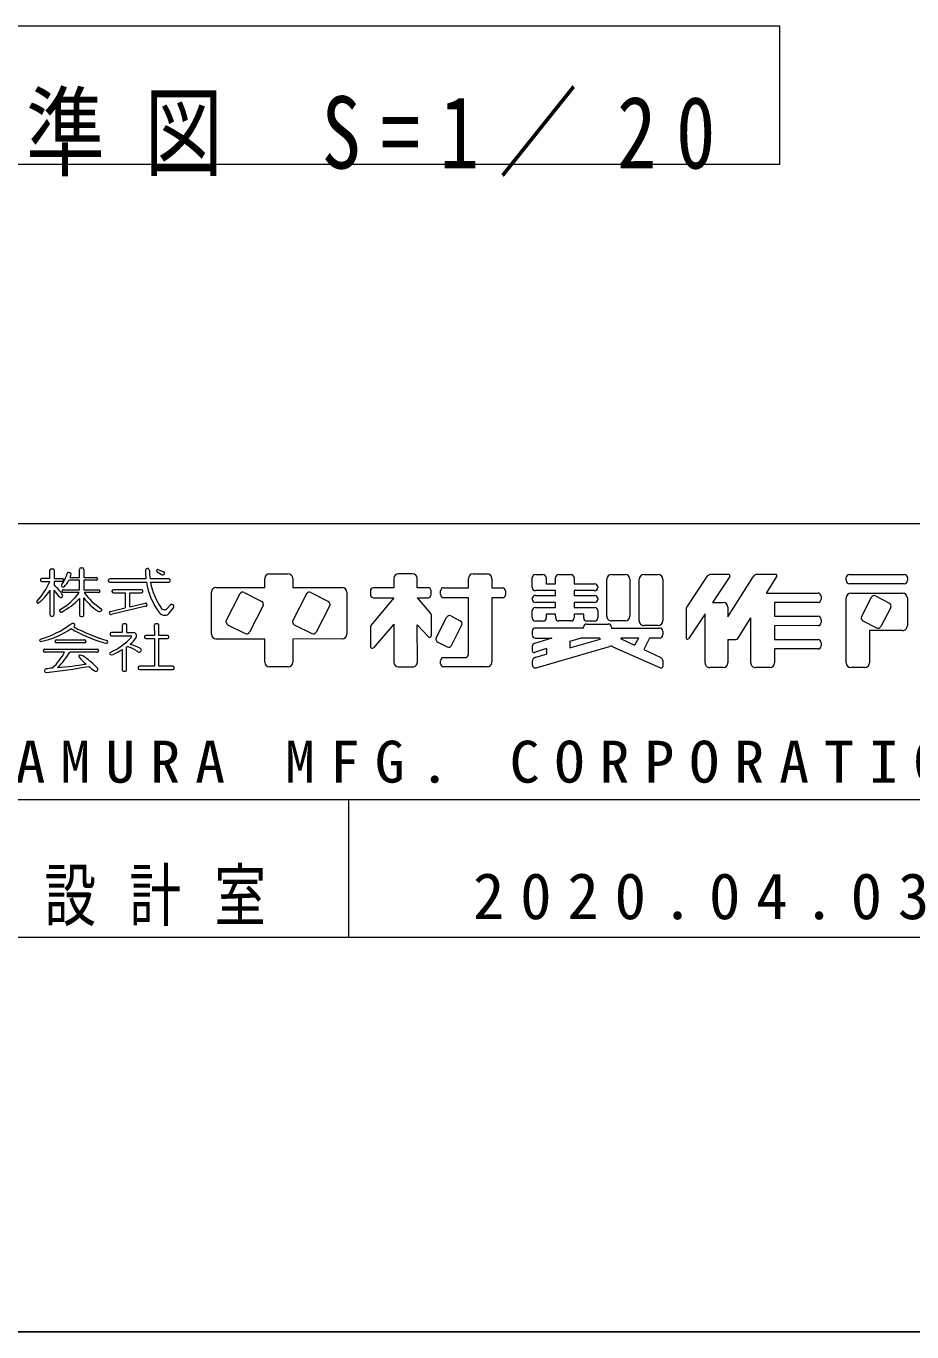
# Model space of a CAD drawing. Units: millimetres on the paper. Extents: x 6 to 426, y -599 to 292.
# Drawn here: x 317.7 to 362.6, y -599 to -532.8 of the extents above; entities that cross this region are included whole.
import ezdxf

# ---------------------------------------------------------------- set-up
doc = ezdxf.new("R2010")
doc.units = ezdxf.units.MM
for name, color, linetype, lineweight in [('0_2', 7, 'Continuous', 13), ('2D', 7, 'Continuous', 13), ('FMT', 7, 'Continuous', 13), ('FMT-TXT', 7, 'Continuous', 13), ('TEXT', 7, 'Continuous', 13)]:
    doc.layers.add(name, color=color, linetype=linetype, lineweight=lineweight)
doc.styles.add('ＭＳ ゴシック', font='')
doc.styles.get('ＭＳ ゴシック').set_extended_font_data('MS Gothic')

msp = doc.modelspace()

# ---------------------------------------------------------------- linework, layer by layer
at = {"layer": '0_2'}
for p, q in [((355.864, -532.768), (287.392, -532.768)), ((355.864, -539.768), (355.864, -532.768)), ((287.392, -539.768), (355.864, -539.768))]:
    msp.add_line(p, q, dxfattribs=at)
at = {"layer": '2D'}
for p, q in [((5.5, -599), (425.5, -599)), ((425.5, -599), (5.5, -599))]:
    msp.add_line(p, q, dxfattribs=at)
at = {"layer": 'FMT'}
for p, q in [((28, -558), (403, -558)), ((307, -572), (392, -572)), ((334, -572), (334, -579)), ((403, -579), (28, -579))]:
    msp.add_line(p, q, dxfattribs=at)
at = {"layer": 'FMT-TXT'}
for p, q in [((318.944, -560.289), (319, -560.289)), ((320.441, -560.243), (320.5, -560.243)), ((323.808, -560.279), (323.79, -560.279)), ((318.378, -560.855), (318.378, -560.872)), ((318.864, -560.791), (318.442, -560.791)), ((318.442, -560.936), (318.854, -560.937)), ((318.864, -560.791), (318.864, -560.369)), ((319.08, -560.369), (319.08, -560.791)), ((319.08, -560.791), (319.482, -560.791)), ((319.482, -560.936), (319.08, -560.937)), ((319.08, -560.937), (319.08, -561.135)), ((319.546, -560.855), (319.546, -560.872)), ((320.361, -560.877), (319.828, -560.877)), ((319.834, -560.48), (319.876, -560.492)), ((319.89, -560.733), (320.361, -560.733)), ((320.361, -560.733), (320.361, -560.323)), ((320.361, -561.354), (320.361, -560.877)), ((320.58, -560.323), (320.581, -560.733)), ((320.581, -560.733), (321.206, -560.733)), ((320.581, -560.877), (320.581, -561.354)), ((321.206, -560.878), (320.581, -560.877)), ((321.27, -560.797), (321.27, -560.814)), ((321.823, -560.875), (321.823, -560.913)), ((323.734, -560.811), (321.887, -560.811)), ((321.887, -560.977), (323.755, -560.977)), ((324.898, -560.809), (323.94, -560.811)), ((323.967, -560.977), (324.898, -560.977)), ((324.285, -560.361), (324.282, -560.365)), ((324.287, -560.426), (324.517, -560.587)), ((324.384, -560.342), (324.627, -560.444)), ((324.664, -560.549), (324.665, -560.547)), ((324.962, -560.913), (324.962, -560.873)), ((329.759, -561.246), (329.759, -560.786)), ((329.999, -560.546), (330.933, -560.546)), ((331.173, -560.784), (331.176, -561.246)), ((336.302, -560.785), (336.301, -561.258)), ((337.251, -560.546), (336.542, -560.546)), ((337.491, -561.258), (337.491, -560.786)), ((340.08, -561.258), (340.08, -560.786)), ((340.32, -560.546), (341.028, -560.546)), ((341.268, -560.785), (341.27, -561.258)), ((343.319, -561.243), (343.319, -560.743)), ((343.479, -560.583), (343.863, -560.583)), ((344.023, -560.742), (344.024, -561.056)), ((344.505, -561.056), (344.505, -560.743)), ((344.665, -560.583), (345.285, -560.583)), ((345.445, -560.742), (345.447, -561.056)), ((347.102, -562.091), (347.102, -560.823)), ((347.342, -560.583), (348.033, -560.583)), ((348.273, -560.823), (348.273, -562.701)), ((348.746, -561.405), (348.746, -560.823)), ((348.986, -560.583), (349.698, -560.583)), ((349.938, -560.823), (349.938, -562.928)), ((352.179, -560.689), (351.161, -562.231)), ((353.276, -560.582), (352.379, -560.582)), ((353.329, -560.681), (352.456, -562.002)), ((353.243, -562.723), (354.519, -560.694)), ((355.664, -560.582), (354.722, -560.582)), ((355.188, -561.526), (355.719, -560.68)), ((359.241, -560.89), (359.241, -560.742)), ((359.401, -560.582), (360.14, -560.581)), ((360.14, -560.581), (362.178, -560.581)), ((362.338, -560.741), (362.338, -560.89)), ((318.864, -561.386), (318.864, -562.618)), ((319.078, -562.618), (319.08, -561.374)), ((319.48, -561.434), (319.48, -561.418)), ((319.483, -561.215), (319.484, -561.215)), ((319.544, -561.354), (320.361, -561.354)), ((320.346, -561.498), (319.544, -561.498)), ((320.581, -561.354), (321.327, -561.354)), ((321.327, -561.498), (320.598, -561.498)), ((321.391, -561.418), (321.391, -561.434)), ((322.008, -561.421), (322.008, -561.45)), ((322.071, -561.514), (322.682, -561.515)), ((323.511, -561.357), (322.072, -561.357)), ((322.682, -561.515), (322.682, -562.273)), ((322.913, -561.515), (323.511, -561.515)), ((322.913, -562.217), (322.913, -561.515)), ((323.575, -561.451), (323.575, -561.421)), ((327.055, -563.616), (327.055, -561.485)), ((327.295, -561.245), (329.759, -561.246)), ((328.494, -561.56), (327.804, -562.914)), ((328.709, -561.49), (329.601, -561.945)), ((331.176, -561.246), (333.679, -561.246)), ((331.872, -561.56), (331.182, -562.914)), ((332.087, -561.49), (332.979, -561.945)), ((333.919, -561.486), (333.919, -563.613)), ((335.111, -561.418), (335.111, -561.606)), ((336.301, -561.258), (335.271, -561.258)), ((338.033, -561.255), (337.491, -561.258)), ((338.194, -561.605), (338.194, -561.415)), ((338.666, -561.605), (338.666, -561.415)), ((338.827, -561.255), (340.08, -561.258)), ((341.27, -561.258), (341.806, -561.258)), ((341.966, -561.418), (341.966, -561.606)), ((344.505, -561.403), (343.479, -561.403)), ((343.479, -561.645), (344.505, -561.649)), ((344.024, -561.056), (344.505, -561.056)), ((344.505, -561.649), (344.505, -561.403)), ((345.447, -561.056), (346.48, -561.056)), ((346.48, -561.403), (345.447, -561.403)), ((345.447, -561.403), (345.447, -561.649)), ((346.64, -561.216), (346.64, -561.243)), ((348.742, -562.927), (348.746, -561.405)), ((355.188, -561.526), (357.808, -561.526)), ((362.178, -561.05), (359.401, -561.05)), ((359.481, -561.529), (361.711, -561.528)), ((361.711, -561.528), (362.098, -561.528)), ((318.226, -562.031), (318.216, -562.024)), ((319.443, -561.743), (319.466, -561.732)), ((320.361, -561.807), (320.361, -562.637)), ((320.58, -562.638), (320.581, -561.765)), ((321.931, -562.453), (322.682, -562.273)), ((323.723, -562.196), (321.969, -562.61)), ((322.913, -562.217), (323.684, -562.032)), ((323.78, -562.089), (323.782, -562.097)), ((324.823, -562.296), (324.953, -562.137)), ((324.902, -562.549), (325.124, -562.277)), ((329.671, -562.16), (328.981, -563.514)), ((333.049, -562.16), (332.359, -563.514)), ((336.301, -561.765), (335.139, -563.165)), ((335.271, -561.766), (336.301, -561.765)), ((337.491, -561.765), (338.175, -562.582)), ((337.491, -561.765), (338.034, -561.765)), ((340.08, -561.765), (338.826, -561.765)), ((340.084, -564.638), (340.08, -561.765)), ((341.805, -561.766), (341.27, -561.765)), ((341.27, -561.765), (341.27, -565.03)), ((343.319, -561.842), (343.319, -561.805)), ((344.505, -562.002), (343.479, -562.002)), ((343.479, -562.254), (344.505, -562.254)), ((344.505, -562.254), (344.505, -562.002)), ((345.447, -561.649), (346.48, -561.649)), ((346.48, -562.004), (345.447, -562.006)), ((345.447, -562.006), (345.447, -562.254)), ((345.447, -562.254), (346.48, -562.254)), ((346.64, -561.809), (346.64, -561.844)), ((347.101, -562.701), (347.102, -562.091)), ((352.456, -562.002), (353.001, -562.002)), ((353.241, -562.241), (353.243, -562.723)), ((357.809, -561.998), (355.605, -562.001)), ((355.605, -562.001), (355.605, -562.705)), ((357.968, -561.686), (357.968, -561.838)), ((359.241, -565.067), (359.241, -561.769)), ((360.51, -561.742), (360.006, -562.716)), ((360.726, -561.673), (361.425, -562.036)), ((361.494, -562.251), (360.99, -563.225)), ((362.338, -561.768), (362.338, -563.182)), ((318.944, -562.698), (318.998, -562.698)), ((319.351, -562.436), (319.356, -562.448)), ((320.441, -562.717), (320.5, -562.717)), ((321.477, -562.414), (321.488, -562.401)), ((321.871, -562.543), (321.871, -562.542)), ((324.662, -562.37), (324.668, -562.37)), ((324.682, -562.652), (324.685, -562.652)), ((338.194, -562.633), (338.194, -563.695)), ((338.454, -563.799), (338.976, -562.759)), ((339.191, -562.688), (339.669, -562.928)), ((343.319, -562.789), (343.319, -562.414)), ((343.871, -562.949), (343.479, -562.949)), ((344.505, -562.599), (344.031, -562.599)), ((344.031, -562.599), (344.031, -562.789)), ((344.506, -562.782), (344.505, -562.599)), ((345.287, -562.941), (344.666, -562.941)), ((345.447, -562.599), (345.447, -562.781)), ((345.928, -562.599), (345.447, -562.599)), ((345.928, -562.79), (345.928, -562.599)), ((346.48, -562.949), (346.088, -562.949)), ((346.64, -562.414), (346.64, -562.789)), ((348.033, -562.941), (347.341, -562.941)), ((351.121, -562.363), (351.121, -563.81)), ((352.081, -562.571), (351.238, -563.846)), ((352.078, -565.066), (352.081, -562.571)), ((353.779, -563.775), (354.403, -562.779)), ((354.403, -565.067), (354.403, -562.779)), ((355.605, -562.705), (357.808, -562.705)), ((357.968, -562.865), (357.968, -563.018)), ((360.074, -562.931), (360.774, -563.294)), ((321.923, -563.595), (321.923, -563.626)), ((322.532, -563.531), (321.987, -563.531)), ((322.532, -563.156), (322.532, -563.531)), ((322.701, -563.092), (322.596, -563.092)), ((322.765, -563.531), (322.765, -563.156)), ((322.765, -563.531), (323.1, -563.531)), ((324.155, -563.156), (324.156, -563.675)), ((324.32, -563.092), (324.219, -563.092)), ((324.384, -563.675), (324.384, -563.156)), ((327.874, -563.13), (328.766, -563.584)), ((331.252, -563.13), (332.144, -563.584)), ((335.121, -563.216), (335.121, -564.246)), ((336.301, -563.107), (335.261, -564.299)), ((336.301, -563.107), (336.301, -565.03)), ((337.491, -563.134), (338.055, -563.749)), ((337.494, -565.03), (337.491, -563.134)), ((339.217, -564.183), (339.74, -563.143)), ((343.321, -563.458), (343.321, -563.649)), ((345.917, -563.298), (343.481, -563.298)), ((345.917, -563.298), (345.917, -563.255)), ((346.077, -563.095), (347.173, -563.095)), ((347.333, -563.251), (347.334, -563.298)), ((347.334, -563.298), (349.772, -563.298)), ((349.698, -563.168), (348.982, -563.168)), ((349.932, -563.458), (349.932, -563.648)), ((357.808, -563.178), (355.605, -563.179)), ((355.605, -563.179), (355.605, -563.888)), ((362.097, -563.422), (360.421, -563.419)), ((360.421, -563.419), (360.421, -565.067)), ((319.12, -563.988), (319.12, -563.963)), ((319.184, -563.899), (319.647, -563.898)), ((320.612, -564.052), (319.184, -564.052)), ((319.647, -563.898), (320.612, -563.898)), ((320.676, -563.962), (320.676, -563.988)), ((321.704, -564.059), (321.741, -564.059)), ((321.801, -563.997), (321.801, -563.999)), ((321.987, -563.69), (322.964, -563.69)), ((322.746, -565.427), (322.746, -564.267)), ((323.661, -563.739), (323.661, -563.768)), ((324.156, -563.675), (323.725, -563.675)), ((323.725, -563.832), (324.156, -563.834)), ((324.156, -563.834), (324.156, -565.24)), ((324.832, -563.676), (324.384, -563.675)), ((324.384, -563.834), (324.831, -563.834)), ((324.384, -565.24), (324.384, -563.834)), ((324.895, -563.77), (324.895, -563.74)), ((329.759, -563.856), (327.295, -563.856)), ((329.763, -565.031), (329.759, -563.856)), ((333.68, -563.853), (331.176, -563.856)), ((331.176, -563.856), (331.176, -565.03)), ((338.525, -564.014), (339.002, -564.254)), ((343.321, -564.236), (343.321, -564.46)), ((344.314, -563.805), (343.432, -564.084)), ((343.481, -563.809), (344.314, -563.805)), ((343.525, -565.316), (347.242, -564.233)), ((345.217, -563.973), (345.761, -563.805)), ((345.217, -564.297), (346.766, -563.871)), ((345.217, -563.973), (345.217, -564.297)), ((346.744, -563.805), (345.761, -563.805)), ((346.744, -563.805), (346.766, -563.871)), ((347.407, -564.244), (349.819, -565.322)), ((347.828, -563.851), (348.502, -564.168)), ((348.699, -563.805), (347.839, -563.805)), ((348.699, -563.805), (348.502, -564.168)), ((349.267, -563.805), (348.977, -564.391)), ((349.771, -563.808), (349.267, -563.805)), ((353.243, -563.888), (353.575, -563.888)), ((353.243, -563.888), (353.243, -565.067)), ((355.605, -563.888), (357.808, -563.888)), ((357.968, -564.048), (357.968, -564.2)), ((318.528, -564.456), (318.528, -564.432)), ((318.592, -564.368), (318.879, -564.369)), ((319.607, -564.52), (318.592, -564.52)), ((318.879, -564.369), (321.259, -564.369)), ((321.259, -564.52), (319.879, -564.52)), ((321.323, -564.433), (321.323, -564.456)), ((322.525, -564.395), (322.525, -565.427)), ((338.666, -565.11), (338.666, -564.958)), ((338.826, -564.798), (339.924, -564.798)), ((344.036, -564.34), (343.425, -564.536)), ((343.497, -564.77), (344.036, -564.622)), ((344.036, -564.34), (344.036, -564.622)), ((348.977, -564.391), (349.84, -564.797)), ((349.932, -564.942), (349.932, -565.249)), ((357.808, -564.36), (355.605, -564.362)), ((355.605, -564.362), (355.605, -565.067)), ((322.589, -565.491), (322.682, -565.491)), ((323.336, -565.304), (323.336, -565.34)), ((324.156, -565.24), (323.4, -565.24)), ((323.4, -565.404), (325.101, -565.404)), ((325.101, -565.239), (324.384, -565.24)), ((325.165, -565.34), (325.165, -565.303)), ((330.936, -565.27), (330.003, -565.27)), ((336.541, -565.27), (337.254, -565.27)), ((341.03, -565.27), (338.826, -565.27)), ((343.321, -565.001), (343.321, -565.163)), ((353.003, -565.307), (352.318, -565.307)), ((355.365, -565.307), (354.643, -565.307)), ((360.181, -565.307), (359.481, -565.307))]:
    msp.add_line(p, q, dxfattribs=at)
for centre, radius, start, end in [((318.944, -560.369), 0.08, 90, 180), ((319, -560.369), 0.08, 0.03071, 90), ((320.441, -560.323), 0.08, 90, 180), ((320.5, -560.323), 0.08, 0.10171, 90), ((323.79, -560.359), 0.08, 90, 179.05504), ((323.808, -560.379), 0.1, 0.73865, 90), ((315.276, -559.36), 3.91, 318.53178, 336.218), ((318.442, -560.855), 0.064, 90, 180), ((318.442, -560.872), 0.064, 180, 269.96094), ((318.143, -560.117), 1.644, 323.32664, 345.25207), ((319.482, -560.855), 0.064, 0, 90), ((319.482, -560.872), 0.064, 270.03997, 0), ((318.772, -560.342), 1.184, 313.1417, 333.15639), ((319.81, -560.556), 0.08, 73.05496, 165.25207), ((319.853, -560.569), 0.08, 348.15042, 73.05496), ((318.772, -560.342), 1.184, 340.70702, 348.15042), ((321.206, -560.797), 0.064, 0, 90), ((321.206, -560.814), 0.064, 269.90077, 0), ((321.887, -560.875), 0.064, 90, 180), ((321.887, -560.913), 0.064, 180, 270), ((327.231, -560.415), 3.521, 179.05504, 186.44956), ((327.231, -560.415), 3.521, 189.18129, 216.51269), ((327.427, -560.332), 3.52, 180.73865, 187.81715), ((327.427, -560.332), 3.52, 190.56412, 213.61207), ((324.31, -560.393), 0.04, 135, 235.13411), ((324.349, -560.425), 0.09, 67.11966, 135), ((324.574, -560.504), 0.1, 235.13411, 333.70884), ((324.598, -560.513), 0.075, 333.70884, 67.11966), ((324.898, -560.873), 0.064, 0, 90.06898), ((324.898, -560.913), 0.064, 270, 0), ((329.999, -560.786), 0.24, 90, 180), ((330.933, -560.786), 0.24, 0.37848, 90), ((336.542, -560.786), 0.24, 90, 179.83438), ((337.251, -560.786), 0.24, 0, 90), ((340.32, -560.786), 0.24, 90, 180), ((341.028, -560.786), 0.24, 0.31285, 90), ((343.479, -560.743), 0.16, 90, 180), ((343.863, -560.743), 0.16, 0.23357, 90), ((344.665, -560.743), 0.16, 90, 180), ((345.285, -560.743), 0.16, 0.33362, 90), ((347.342, -560.823), 0.24, 90, 180), ((348.033, -560.823), 0.24, 0, 90), ((348.986, -560.823), 0.24, 90, 180), ((349.698, -560.823), 0.24, 0, 90), ((352.379, -560.822), 0.24, 90, 146.54759), ((353.276, -560.646), 0.064, 326.54759, 90), ((354.722, -560.822), 0.24, 90, 147.84335), ((355.664, -560.646), 0.064, 327.92885, 90), ((359.401, -560.742), 0.16, 90.05288, 180), ((359.401, -560.89), 0.16, 180, 270), ((362.178, -560.741), 0.16, 0, 90), ((362.178, -560.89), 0.16, 270, 0), ((316.616, -559.94), 2.673, 308.62833, 327.25422), ((317.838, -562.634), 1.947, 31.45806, 50.35526), ((317.113, -563.151), 2.651, 32.81567, 42.09068), ((318.025, -559.849), 2.847, 298.38978, 324.61681), ((319.526, -561.147), 0.08, 143.32664, 237.70815), ((319.43, -561.66), 0.08, 296.25232, 31.45806), ((319.544, -561.418), 0.064, 89.95342, 180), ((319.544, -561.434), 0.064, 180, 270), ((319.527, -561.148), 0.08, 237.70815, 313.1417), ((323.311, -559.504), 3.367, 216.30733, 236.72135), ((321.327, -561.418), 0.064, 0, 90), ((321.327, -561.434), 0.064, 269.99752, 0), ((322.072, -561.421), 0.064, 90, 180), ((322.072, -561.45), 0.064, 180, 269.8862), ((323.511, -561.421), 0.064, 0, 90), ((323.511, -561.451), 0.064, 270, 0), ((327.295, -561.485), 0.24, 89.97387, 180), ((328.637, -561.633), 0.16, 63, 153), ((332.015, -561.633), 0.16, 63, 153), ((333.679, -561.486), 0.24, 0, 90), ((335.271, -561.418), 0.16, 90, 180), ((335.271, -561.606), 0.16, 180, 270.05143), ((338.034, -561.415), 0.16, 0, 90.29595), ((338.034, -561.605), 0.16, 270, 0), ((338.826, -561.415), 0.16, 89.85289, 180), ((338.826, -561.605), 0.16, 180, 270), ((341.806, -561.418), 0.16, 0, 90), ((341.806, -561.606), 0.16, 269.91201, 0), ((343.479, -561.243), 0.16, 180, 270), ((343.479, -561.805), 0.16, 89.8126, 180), ((346.48, -561.216), 0.16, 0, 90), ((346.48, -561.243), 0.16, 270.01808, 0), ((357.808, -561.686), 0.16, 0, 90), ((359.481, -561.769), 0.24, 90.00511, 180), ((362.098, -561.768), 0.24, 0, 90), ((318.243, -561.982), 0.05, 138.53178, 236.5396), ((318.254, -561.989), 0.05, 236.5396, 308.62833), ((319.408, -561.671), 0.08, 212.81567, 296.25232), ((317.773, -559.322), 3.589, 298.15867, 316.15596), ((322.675, -560.261), 2.579, 215.68313, 237.27131), ((323.703, -562.11), 0.08, 15.34193, 103.48779), ((323.705, -562.118), 0.08, 283.27187, 15.34193), ((324.662, -562.17), 0.2, 213.61207, 270), ((324.668, -562.17), 0.2, 270, 320.82004), ((325.038, -562.207), 0.11, 320.82004, 140.82004), ((329.528, -562.087), 0.16, 333, 63), ((332.906, -562.087), 0.16, 333, 63), ((343.479, -561.842), 0.16, 180, 270), ((343.479, -562.414), 0.16, 89.98781, 180), ((346.48, -561.809), 0.16, 0, 90), ((346.48, -561.844), 0.16, 270.08449, 0), ((346.48, -562.414), 0.16, 0, 90), ((351.361, -562.363), 0.24, 146.54759, 180), ((353.001, -562.242), 0.24, 0.22118, 90), ((357.808, -561.838), 0.16, 270.09712, 0), ((360.652, -561.816), 0.16, 62.62013, 152.62013), ((361.352, -562.178), 0.16, 332.62013, 62.62013), ((318.944, -562.618), 0.08, 180, 270), ((318.998, -562.618), 0.08, 270, 359.92302), ((319.409, -562.41), 0.064, 118.38978, 204.04766), ((319.429, -562.415), 0.08, 204.04766, 298.15867), ((320.441, -562.637), 0.08, 180, 270), ((320.5, -562.637), 0.08, 270, 359.94756), ((321.367, -562.296), 0.16, 237.27131, 319.03632), ((321.428, -562.372), 0.064, 319.03632, 56.72135), ((321.95, -562.531), 0.08, 103.48779, 188.39767), ((321.95, -562.532), 0.08, 188.39767, 283.27187), ((324.682, -562.302), 0.35, 216.51269, 270), ((324.685, -562.372), 0.28, 270, 320.82004), ((327.947, -562.987), 0.16, 153, 243), ((331.325, -562.987), 0.16, 153, 243), ((338.114, -562.633), 0.08, 0, 39.94734), ((339.119, -562.831), 0.16, 63.30137, 153.30137), ((339.597, -563.071), 0.16, 333.30137, 63.30137), ((343.479, -562.789), 0.16, 180, 270), ((343.871, -562.789), 0.16, 270, 0), ((344.666, -562.781), 0.16, 180.28179, 270), ((345.287, -562.781), 0.16, 270, 0), ((346.088, -562.789), 0.16, 180.19263, 270), ((346.48, -562.789), 0.16, 270, 0), ((347.341, -562.701), 0.24, 179.95491, 270), ((348.033, -562.701), 0.24, 270, 0), ((348.982, -562.928), 0.24, 179.88125, 270), ((349.698, -562.928), 0.24, 270, 0), ((357.808, -562.865), 0.16, 0, 90), ((360.148, -562.789), 0.16, 152.62013, 242.62013), ((316.938, -559.041), 5.037, 286.5979, 306.30669), ((317.594, -559.92), 4.136, 281.27769, 304.53893), ((320.03, -563.249), 0.185, 80.51157, 126.30669), ((323.561, -557.27), 7.058, 239.12538, 253.54383), ((320.047, -563.146), 0.08, 359.89486, 80.51157), ((323.906, -556.343), 7.887, 240.99984, 254.13419), ((320.001, -563.146), 0.126, 310.55637, 359.89486), ((321.987, -563.595), 0.064, 90, 180), ((321.987, -563.626), 0.064, 180, 270), ((322.596, -563.156), 0.064, 90, 180.11549), ((322.701, -563.156), 0.064, 0, 90), ((323.1, -563.691), 0.16, 326.5956, 90), ((324.219, -563.156), 0.064, 90, 180.12691), ((324.32, -563.156), 0.064, 0, 90), ((327.295, -563.616), 0.24, 180, 270), ((328.838, -563.441), 0.16, 243, 333), ((332.216, -563.441), 0.16, 243, 333), ((333.679, -563.613), 0.24, 270.07124, 0), ((335.201, -563.216), 0.08, 140.32511, 180), ((343.481, -563.458), 0.16, 90, 180), ((346.077, -563.255), 0.16, 90, 180), ((347.173, -563.255), 0.16, 1.17868, 90), ((349.772, -563.458), 0.16, 0, 90), ((357.808, -563.018), 0.16, 270.01374, 0), ((360.847, -563.152), 0.16, 242.62013, 332.62013), ((362.098, -563.182), 0.24, 269.89827, 0), ((318.392, -563.922), 0.056, 106.5979, 281.27769), ((319.184, -563.963), 0.064, 90.09097, 180), ((319.184, -563.988), 0.064, 180, 270), ((320.612, -563.962), 0.064, 0, 90), ((320.612, -563.988), 0.064, 270, 0), ((321.704, -563.559), 0.5, 253.54383, 270), ((321.741, -563.999), 0.06, 270, 0), ((321.731, -563.997), 0.07, 0, 74.13419), ((320.618, -561.613), 3.2, 294.05223, 317.937), ((321.8, -562.835), 1.716, 303.44766, 305.5445), ((322.005, -566.366), 2.277, 55.91756, 69.61834), ((321.8, -562.835), 1.716, 311.47782, 326.5956), ((322.13, -566.73), 2.731, 61.15895, 72.81614), ((322.964, -563.73), 0.04, 317.937, 90), ((323.725, -563.739), 0.064, 90, 180), ((323.725, -563.768), 0.064, 180, 269.79364), ((324.831, -563.74), 0.064, 0, 89.82496), ((324.831, -563.77), 0.064, 270, 0), ((335.201, -564.246), 0.08, 180, 318.90041), ((338.114, -563.695), 0.08, 222.49695, 0), ((338.597, -563.871), 0.16, 153.30137, 243.30137), ((339.074, -564.111), 0.16, 243.30137, 333.30137), ((343.481, -563.649), 0.16, 180, 270.23105), ((343.481, -564.236), 0.16, 107.53601, 180), ((347.309, -564.463), 0.24, 65.92748, 106.25077), ((347.839, -563.829), 0.024, 90, 244.8124), ((349.772, -563.648), 0.16, 269.65449, 0), ((351.185, -563.81), 0.064, 180, 326.54759), ((353.575, -563.648), 0.24, 270, 327.92885), ((357.808, -564.048), 0.16, 0, 90), ((357.808, -564.2), 0.16, 270.05257, 0), ((318.592, -564.432), 0.064, 89.75609, 180), ((318.592, -564.456), 0.064, 180, 270), ((316.606, -562.888), 3.416, 314.36877, 331.45657), ((316.259, -562.276), 4.259, 314.66895, 328.19587), ((320.392, -564.736), 0.069, 73.96526, 223.41964), ((324.532, -560.819), 5.769, 223.41964, 228.2791), ((320.218, -565.343), 0.7, 54.05931, 73.96526), ((317.61, -568.94), 5.143, 44.77854, 54.05931), ((321.259, -564.433), 0.064, 0, 90), ((321.259, -564.456), 0.064, 270, 0), ((321.947, -564.59), 0.06, 114.05223, 254.34738), ((321.985, -564.455), 0.2, 254.34738, 294.3427), ((320.346, -560.832), 4.176, 294.3427, 301.46375), ((323.449, -564.231), 0.3, 235.91756, 255.58401), ((323.399, -564.425), 0.1, 255.58401, 61.15895), ((338.826, -564.958), 0.16, 90, 180), ((339.924, -564.638), 0.16, 270, 0.08669), ((343.401, -564.46), 0.08, 180, 287.82368), ((343.561, -565.001), 0.24, 105.37709, 180), ((349.772, -564.942), 0.16, 0, 64.8124), ((318.68, -565.461), 0.0882, 100.57146, 275.28138), ((319.27, -568.622), 3.303, 94.7858, 100.57146), ((316.725, -544.306), 21.334, 275.28138, 281.09041), ((318.01, -549.559), 15.794, 274.51667, 279.78158), ((324.532, -560.819), 5.769, 230.05909, 233.8086), ((321.187, -565.39), 0.104, 233.8086, 44.77854), ((322.589, -565.427), 0.064, 180, 270), ((322.682, -565.427), 0.064, 270, 0.07609), ((323.4, -565.304), 0.064, 90, 180), ((323.4, -565.34), 0.064, 180, 270), ((325.101, -565.303), 0.064, 0, 90.06778), ((325.101, -565.34), 0.064, 270, 0), ((330.003, -565.03), 0.24, 180.14812, 270), ((330.936, -565.03), 0.24, 270, 0), ((336.541, -565.03), 0.24, 180, 270), ((337.254, -565.03), 0.24, 270, 0.09198), ((338.826, -565.11), 0.16, 180, 270), ((341.03, -565.03), 0.24, 270, 0), ((343.481, -565.163), 0.16, 180, 286.25077), ((349.852, -565.249), 0.08, 245.92748, 0), ((352.318, -565.067), 0.24, 179.94735, 270), ((353.003, -565.067), 0.24, 270, 0), ((354.643, -565.067), 0.24, 179.98916, 270), ((355.365, -565.067), 0.24, 270, 0), ((359.481, -565.067), 0.24, 180, 270), ((360.181, -565.067), 0.24, 270, 0)]:
    msp.add_arc(centre, radius, start, end, dxfattribs=at)

# ---------------------------------------------------------------- texts
at = {"layer": 'FMT-TXT', "attachment_point": 7, "style": 'ＭＳ ゴシック'}
for s, insert, char_height in [('\\T1.5;\\W1.05;NAKAMURA\\~MFG.\\~CORPORATION', (310.279, -571.175), 2.126), ('\\T1.64;\\W0.75;設計室', (318.583, -578.417), 2.566), ('\\T1.5;2020.04.03', (340.31, -578.104), 2.346)]:
    msp.add_mtext(s, dxfattribs=dict(at, insert=insert, char_height=char_height))
at = {"layer": 'TEXT', "insert": (287.642, -540.435), "char_height": 3.666, "attachment_point": 7, "style": 'ＭＳ ゴシック'}
msp.add_mtext('\\T1.5;\\W0.8;基礎断面標準図\\~S=1／20', dxfattribs=at)

doc.saveas('drawing.dxf')
